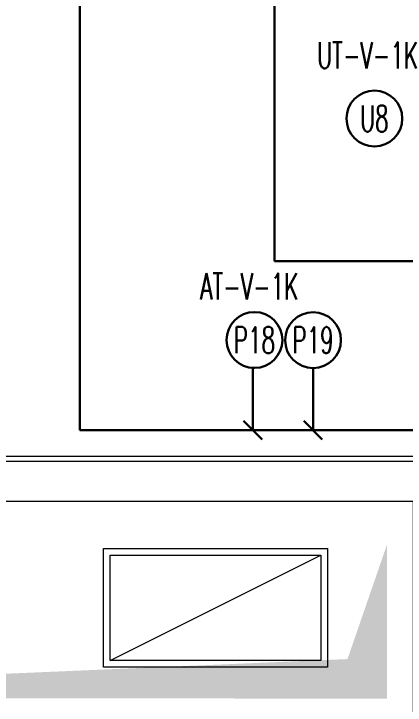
# Model space of a CAD drawing. Extents: x -1439 to 34962, y -872 to 8330.
# Drawn here: x 17234.1 to 17382.8, y 665 to 927.5 of the extents above; entities that cross this region are included whole.
import ezdxf
from ezdxf.enums import TextEntityAlignment as Align

# ---------------------------------------------------------------- set-up
doc = ezdxf.new("R2010")
doc.units = 0
for name, color, linetype, lineweight in [('00', 9, 'Continuous', 9), ('06D', 9, 'Continuous', 9), ('09D', 9, 'Continuous', 9), ('14', 9, 'Continuous', 9), ('E-KABLO', 7, 'Continuous', 30), ('E-LINYE', 7, 'Continuous', 30), ('E-YAZI', 7, 'Continuous', 30)]:
    doc.layers.add(name, color=color, linetype=linetype, lineweight=lineweight)
doc.styles.add('E-YAZI', font='txttw.shx')

msp = doc.modelspace()

# ---------------------------------------------------------------- linework, layer by layer
at = {"layer": '00'}
msp.add_lwpolyline([(17475.84, 742.5), (17475.84, 757.5), (16820.84, 757.5), (16820.84, 777.5), (16800.84, 777.5), (16800.84, 662.5), (16820.84, 662.5), (16820.84, 742.5), (17385.84, 742.5), (17385.84, 662.5), (17400.84, 662.5), (17400.84, 622.5), (17385.84, 622.5), (17385.84, 479.5), (17400.84, 479.5), (17400.84, 742.5)], close=True, dxfattribs=at)
at = {"layer": '06D'}
for points in [[(17353.21, 679.49), (17268.21, 679.49), (17268.21, 724.49), (17353.21, 724.49)], [(17270.71, 721.99), (17350.71, 721.99), (17350.71, 681.99), (17270.71, 681.99)]]:
    msp.add_lwpolyline(points, close=True, dxfattribs=at)
msp.add_lwpolyline([(17270.71, 681.99), (17350.71, 721.99)], dxfattribs=at)
at = {"layer": '09D'}
msp.add_solid([(17375.84, 725.95), (17375.84, 667.5), (17360.84, 682.5), (17015.84, 667.71)], dxfattribs=at)
at = {"layer": '14'}
msp.add_lwpolyline([(16804.84, 779.5), (16822.84, 779.5), (16822.84, 777.5), (16822.84, 759.5), (17477.84, 759.5), (17477.84, 740.5)], dxfattribs=at)
at = {"layer": 'E-KABLO', "color": 6, "ltscale": 40}
for p, q in [((17259.15, 1397.44), (17259.15, 789.44)), ((17259.15, 789.44), (17259.15, 769.44)), ((17625.26, 769.44), (17259.15, 769.44))]:
    msp.add_line(p, q, dxfattribs=at)
at = {"layer": 'E-KABLO', "color": 4, "ltscale": 40}
for p, q in [((17333.09, 1036.14), (17333.09, 833.53)), ((17333.09, 833.53), (18065.52, 833.53))]:
    msp.add_line(p, q, dxfattribs=at)
at = {"layer": 'E-KABLO', "color": 20, "linetype": 'Continuous'}
msp.add_circle((17371.05, 887.73), 10.61, dxfattribs=at)
at = {"layer": 'E-KABLO', "color": 7, "linetype": 'Continuous'}
for centre in [(17325.5, 803.64), (17347.76, 803.6)]:
    msp.add_circle(centre, 10.61, dxfattribs=at)
at = {"layer": 'E-LINYE', "color": 7, "linetype": 'Continuous'}
for p, q in [((17324.86, 793.08), (17324.86, 769.44)), ((17347.76, 793.08), (17347.76, 769.44)), ((17321.35, 772.99), (17328.38, 765.88)), ((17344.25, 772.99), (17351.28, 765.88))]:
    msp.add_line(p, q, dxfattribs=at)

# ---------------------------------------------------------------- texts
at = {"layer": 'E-KABLO', "color": 20, "linetype": 'Continuous', "style": 'E-YAZI', "width": 0.6}
msp.add_text('U8', height=10, dxfattribs=at).set_placement((17371.05, 887.73), align=Align.MIDDLE_CENTER)
at = {"layer": 'E-KABLO', "color": 3, "linetype": 'Continuous', "style": 'E-YAZI', "width": 0.6}
for s, p in [('P18', (17325.5, 803.64)), ('P19', (17347.76, 803.6))]:
    msp.add_text(s, height=10, dxfattribs=at).set_placement(p, align=Align.MIDDLE_CENTER)
at = {"layer": 'E-YAZI', "color": 20, "style": 'E-YAZI', "width": 0.6}
msp.add_text('UT-V-1K', height=10, dxfattribs=at).set_placement((17349.35, 906.79, 0))
at = {"layer": 'E-YAZI', "color": 3, "style": 'E-YAZI', "width": 0.6}
msp.add_text('AT-V-1K', height=10, dxfattribs=at).set_placement((17304.92, 818.98, 0))

doc.saveas('drawing.dxf')
